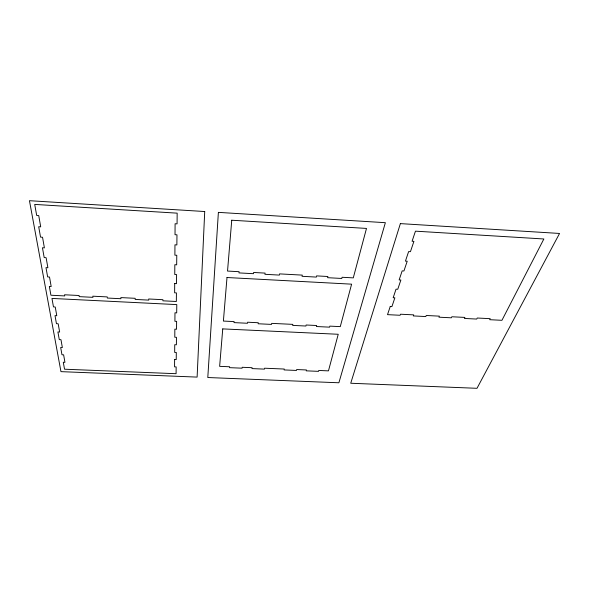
<?xml version="1.0" encoding="UTF-8"?>
<svg xmlns="http://www.w3.org/2000/svg" width="589" height="589" viewBox="0 0 589 589"><rect width="100%" height="100%" fill="white"/><g stroke="black" fill="none" stroke-linecap="round" stroke-linejoin="round"><path stroke-width="0.88" d="M174.697 283.552L174.638 292.821L176.42 292.91L176.339 301.48L162.917 300.81L162.91 299.691L148.7 298.984L148.737 300.103L135.22 299.433L135.161 298.306L120.855 297.592L120.936 298.719L107.323 298.041L107.213 296.908L92.804 296.193L92.937 297.327L79.22 296.642L79.066 295.501L64.547 294.78L64.724 295.921L50.912 295.229L49.343 286.438L51.184 286.534L49.513 277.021L47.643 276.926L45.986 267.634L47.886 267.737L46.119 257.695L44.197 257.584L42.445 247.763L44.396 247.873L42.533 237.242L40.545 237.124L38.69 226.728L40.707 226.846L38.727 215.574L36.68 215.449L34.714 204.412L177.164 213.152L177.068 223.864L175.095 223.746L175.021 234.702L176.965 234.82L176.869 244.928L174.955 244.818L174.889 255.162L176.774 255.265L176.685 264.822L174.823 264.719L174.756 274.503L176.59 274.599L176.509 283.64L174.697 283.552M174.624 359.526L174.565 366.851L176.155 366.918L176.089 373.706L64.532 369.207L63.295 362.257L64.937 362.323L63.627 354.836L61.97 354.769L60.674 347.481L62.353 347.547L60.976 339.684L59.275 339.61L57.913 331.953L59.636 332.027L58.186 323.766L56.448 323.685L55.013 315.623L56.78 315.711L55.256 307.009L53.474 306.921L51.965 298.432L176.781 304.601L176.7 312.877L174.97 312.788L174.904 321.285L176.619 321.366L176.538 329.229L174.845 329.155L174.786 337.225L176.457 337.306L176.383 344.786L174.734 344.712L174.675 352.399L176.302 352.465L176.229 359.592L174.624 359.526M204.722 211.525L197.116 377.1L60.961 371.644L29.45 200.694L204.722 211.525M218.386 212.371L207.792 377.527L338.889 382.776L385.368 222.686L218.386 212.371M222.745 328.898L219.638 366.351L229.614 366.763L229.526 367.661L242.072 368.184L242.182 367.286L252.099 367.698L251.974 368.596L264.446 369.112L264.586 368.213L284.273 369.038L284.104 369.929L296.473 370.437L296.657 369.553L306.435 369.958L306.228 370.842L318.524 371.35L318.745 370.466L328.463 370.871L338.233 334.272L222.745 328.898M227.001 277.522L223.393 321.071L234.113 321.579L234.01 322.617L247.498 323.258L247.623 322.22L258.276 322.728L258.137 323.766L271.529 324.399L271.698 323.368L292.843 324.37L292.645 325.4L305.919 326.026L306.14 325.003L316.632 325.503L316.396 326.527L329.59 327.153L329.847 326.129L340.273 326.623L351.611 284.163L227.001 277.522M231.742 220.22L227.531 271.065L239.082 271.691L238.965 272.906L253.476 273.686L253.623 272.479L265.094 273.105L264.932 274.305L279.348 275.085L279.539 273.885L302.29 275.115L302.061 276.307L316.337 277.08L316.595 275.888L327.874 276.499L327.602 277.691L341.782 278.457L342.076 277.272L353.282 277.875L366.491 228.422L231.742 220.22M400.373 223.614L350.727 383.248L477.002 388.306L559.55 233.45L400.373 223.614M390.235 306.516L387.51 314.651L400.108 315.27L400.483 314.217L413.714 314.872L413.316 315.925L425.825 316.543L426.245 315.49L439.387 316.146L438.952 317.191L451.373 317.81L451.829 316.764L464.883 317.412L464.404 318.45L476.744 319.061L477.237 318.023L490.203 318.664L489.687 319.702L501.938 320.306L543.868 238.979L415.459 231.16L412.079 241.247L413.92 241.357L410.437 251.68L408.626 251.577L405.431 261.111L407.22 261.214L403.929 270.977L402.162 270.881L399.136 279.915L400.881 280.011L397.759 289.258L396.036 289.17L393.172 297.732L394.873 297.82L391.913 306.604L390.235 306.516"/></g></svg>
